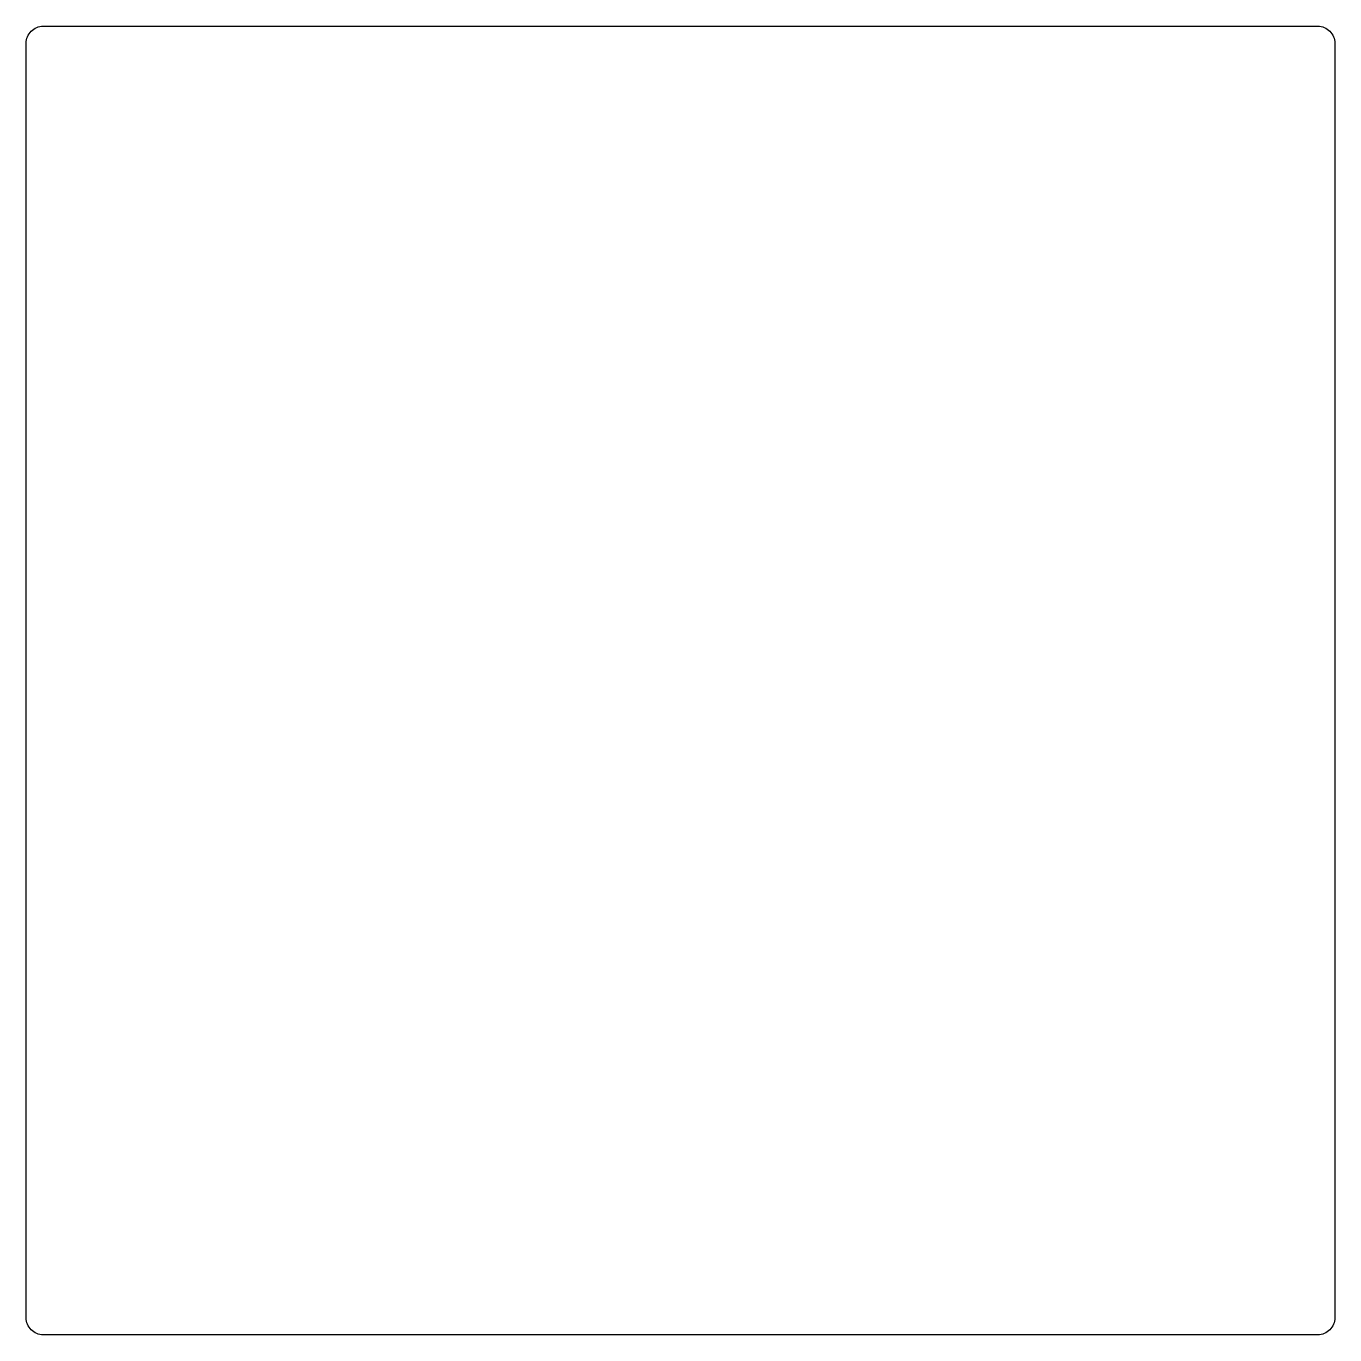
# Model space of a CAD drawing. Header units: millimetres. Extents: x -117 to 112, y -115 to 114.
import ezdxf

# ---------------------------------------------------------------- set-up
doc = ezdxf.new("R2010")
doc.units = ezdxf.units.MM
doc.layers.get('0').update_dxf_attribs({"linetype": 'CONTINUOUS'})

msp = doc.modelspace()

# ---------------------------------------------------------------- linework, layer by layer
msp.add_lwpolyline([(-114, -114.5, -0.414214), (-117, -111.5), (-117, 111.5, -0.414214), (-114, 114.5), (109, 114.5, -0.414214), (112, 111.5), (112, -111.5, -0.414214), (109, -114.5)], format="xyb", close=True)

doc.saveas('drawing.dxf')
